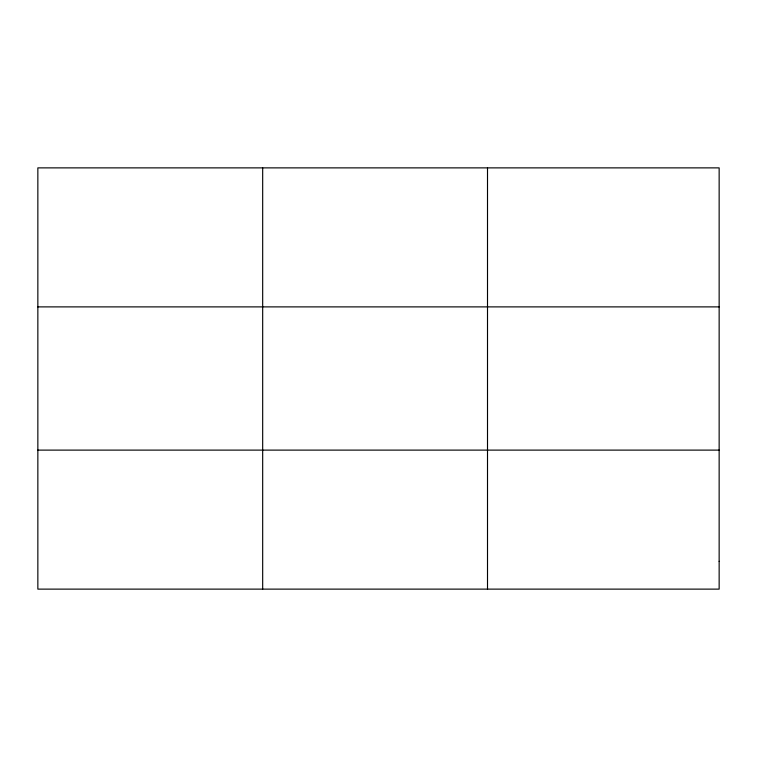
<?xml version="1.0" encoding="UTF-8"?>
<svg xmlns="http://www.w3.org/2000/svg" width="757" height="757" viewBox="0 0 757 757"><rect width="100%" height="100%" fill="white"/><g stroke="black" fill="none" stroke-linecap="round" stroke-linejoin="round"><path stroke-width="1.14" d="M262.679 167.874L262.679 589.126M487.508 167.874L487.508 589.126M37.85 306.888L719.15 306.888M37.85 450.112L719.15 450.112M719.15 561.325L719.15 589.126L37.85 589.126L37.85 167.874L719.15 167.874L719.15 561.325"/></g></svg>
